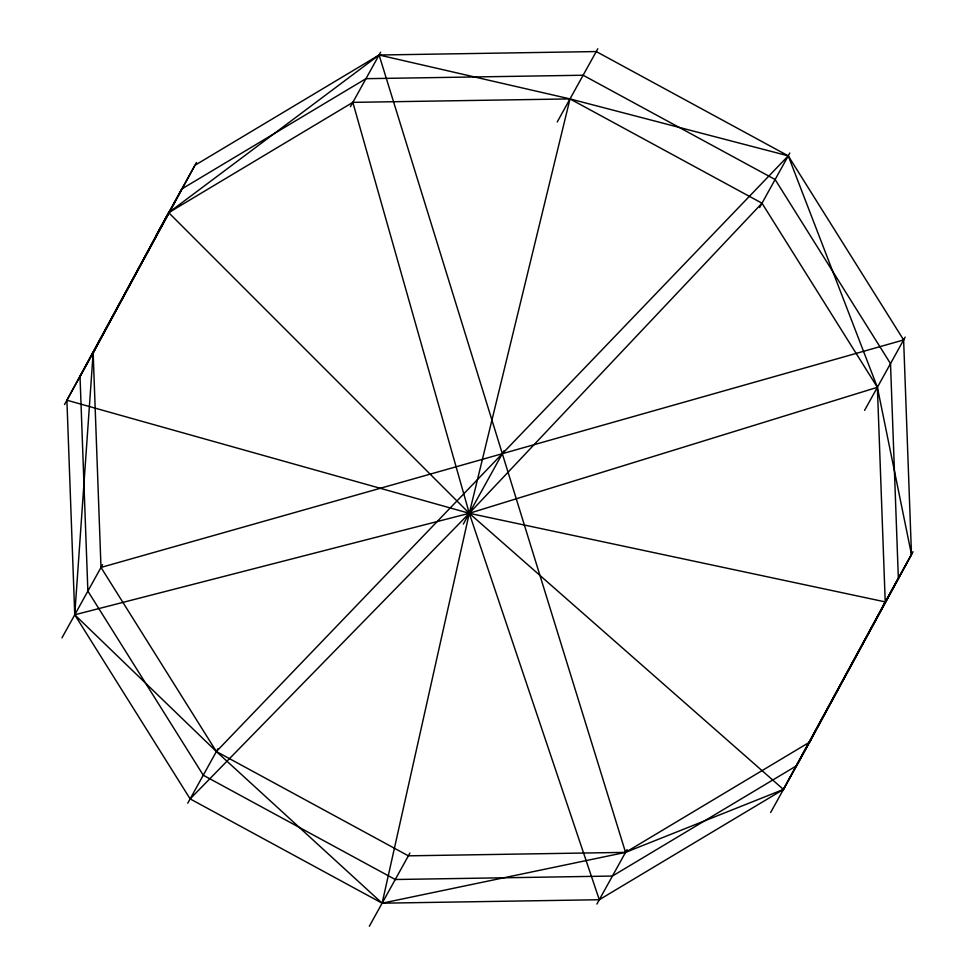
<?xml version="1.0" encoding="UTF-8"?>
<svg xmlns="http://www.w3.org/2000/svg" width="975" height="975" viewBox="0 0 975 975"><rect width="100%" height="100%" fill="white"/><g stroke="black" fill="none" stroke-linecap="round" stroke-linejoin="round"><path stroke-width="1.46" d="M74.746 614.786L93.149 352.852L168.687 212.647L379.092 55.014L596.249 51.553L788.251 155.854L903.63 339.958L911.479 554.531L809.689 742.097L625.548 852.369L382.127 903.191L190.137 798.891L74.746 614.786L66.897 400.213L168.687 212.647L352.84 102.363L569.997 98.914L788.251 155.854L877.378 387.307L911.479 554.531L783.437 789.445L599.296 899.73L382.127 903.191L216.377 751.53L74.746 614.786L469.28 513.301L877.378 387.307L761.999 203.202L569.997 98.914L379.092 55.014L194.939 165.299L93.149 352.852L100.998 567.438L216.377 751.53L408.379 855.831L625.548 852.369L783.437 789.445L885.227 601.892L877.378 387.307M382.127 903.191L469.28 513.301L569.997 98.914M155.903 235.706L196.499 162.496M64.508 404.54L94.709 350.049M350.439 106.689L380.64 52.211M61.973 637.857L102.558 564.635M557.225 121.972L597.809 48.75M187.736 803.217L217.937 748.727M463.283 524.111L503.868 450.889M759.598 207.529L789.799 153.051M369.342 926.25L409.927 853.027M864.593 410.365L905.178 337.143M596.895 904.057L627.096 849.566M882.826 606.206L913.027 551.728M770.652 812.504L811.249 739.294M761.999 203.202L469.28 513.301L190.137 798.891M216.377 751.53L788.251 155.854M100.998 567.438L903.63 339.958M885.227 601.892L469.28 513.301L66.897 400.213M783.437 789.445L469.28 513.301L168.687 212.647M599.296 899.73L469.28 513.301L352.84 102.363M379.092 55.014L625.548 852.369M181.813 188.967L80.023 376.533L87.872 591.106L203.263 775.21L395.253 879.511L612.422 876.05L796.563 765.765L898.353 578.212L890.504 363.626L775.125 179.522L583.123 75.233L365.966 78.683L181.813 188.967"/></g></svg>
